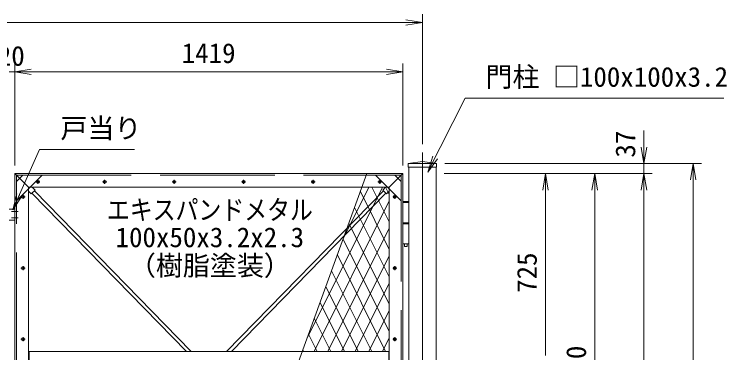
# Model space of a CAD drawing. Units: millimetres, scale not verified. Extents: x 1712 to 14312, y -4632 to 4278.
# Drawn here: x 6061 to 8666, y -739 to 497 of the extents above; entities that cross this region are included whole.
import ezdxf
from ezdxf.enums import TextEntityAlignment as Align

# ---------------------------------------------------------------- set-up
doc = ezdxf.new("R2010")
doc.units = ezdxf.units.MM
doc.header["$LTSCALE"] = 70
doc.linetypes.add('DASHED', pattern=[7.5, 6, -1.5])
doc.linetypes.add('USER1', pattern=[50.8, 31.75, -6.35, 6.35, -6.35])
for name, color, linetype, lineweight in [('0-2_D-STR1', 1, 'Continuous', 18), ('0-3_D-BMK', 2, 'USER1', 13), ('0-7_D-STR3', 3, 'Continuous', 13), ('0-8_D-STR2', 7, 'Continuous', 9), ('0-9_D-STR-DIM', 7, 'Continuous', 9), ('0-A_0', 7, 'Continuous', 9), ('0-B_D-STR-TXT', 7, 'Continuous', 9), ('0-C_Defpoints', 8, 'Continuous', 18)]:
    doc.layers.add(name, color=color, linetype=linetype, lineweight=lineweight)
doc.styles.add('ＭＳ ゴシック', font='')
doc.styles.get('ＭＳ ゴシック').set_extended_font_data('MS Gothic')

# ---------------------------------------------------------------- blocks, each defined once
blk = doc.blocks.new('_Open')
at = {"layer": '0-A_0'}
blk.add_line((-70, 11.67), (0, 0), dxfattribs=at)
blk.add_lwpolyline([(-70, -11.67), (0, 0), (-70, 0)], dxfattribs=at)

msp = doc.modelspace()

# ---------------------------------------------------------------- linework, layer by layer
at = {"layer": '0-2_D-STR1'}
for p, q in [((7501.33, -47.75), (7604.53, -47.75)), ((7501.33, -47.75), (7501.33, -60.75)), ((7604.53, -47.75), (7604.53, -60.75)), ((7501.33, -60.75), (7604.53, -60.75)), ((7602.93, -60.75), (7602.93, -1884.75)), ((6062.93, -792.75), (6062.93, -84.75)), ((6062.93, -84.75), (7481.93, -84.75)), ((6062.93, -84.75), (6112.93, -134.75)), ((7481.93, -84.75), (7431.93, -134.75)), ((7481.93, -1534.75), (7481.93, -84.75)), ((6112.93, -792.75), (6112.93, -134.75)), ((6112.93, -134.75), (7431.93, -134.75)), ((7431.93, -1484.75), (7431.93, -134.75)), ((6112.93, -734.75), (7431.93, -734.75)), ((6114.93, -734.75), (6114.93, -792.75)), ((7429.93, -734.75), (7429.93, -884.75))]:
    msp.add_line(p, q, dxfattribs=at)
at = {"layer": '0-2_D-STR1', "linetype": 'DASHED'}
for p, q in [((6068.93, -792.75), (6068.93, -90.75)), ((6068.93, -90.75), (7475.93, -90.75)), ((7475.93, -1528.75), (7475.93, -90.75))]:
    msp.add_line(p, q, dxfattribs=at)
at = {"layer": '0-2_D-STR1'}
for points in [[(7501.33, -47.75), (7552.93, -40.75), (7604.53, -47.75)], [(7602.93, -1884.75), (7502.93, -1884.75), (7502.93, -60.75)]]:
    msp.add_lwpolyline(points, dxfattribs=at)
at = {"layer": '0-3_D-BMK'}
for p, q in [((7552.93, -7.75), (7552.93, -1924.75)), ((6154.87, -114.75), (6139.99, -114.75)), ((6147.43, -107.31), (6147.43, -122.19)), ((6398.87, -114.75), (6383.99, -114.75)), ((6391.43, -107.31), (6391.43, -122.19)), ((6652.87, -114.75), (6637.99, -114.75)), ((6645.43, -107.31), (6645.43, -122.19)), ((6906.87, -114.75), (6891.99, -114.75)), ((6899.43, -107.31), (6899.43, -122.19)), ((7160.87, -114.75), (7145.99, -114.75)), ((7153.43, -107.31), (7153.43, -122.19)), ((7404.87, -114.75), (7389.99, -114.75)), ((7397.43, -107.31), (7397.43, -122.19)), ((6100.37, -169.75), (6085.49, -169.75)), ((6092.93, -162.31), (6092.93, -177.19)), ((7459.37, -169.75), (7444.49, -169.75)), ((7451.93, -162.31), (7451.93, -177.19)), ((6050.43, -222.75), (6075.43, -222.75)), ((6050.43, -246.75), (6075.43, -246.75)), ((6100.37, -429.75), (6085.49, -429.75)), ((6092.93, -422.31), (6092.93, -437.19)), ((7459.37, -429.75), (7444.49, -429.75)), ((7451.93, -422.31), (7451.93, -437.19)), ((6100.37, -689.75), (6085.49, -689.75)), ((6092.93, -682.31), (6092.93, -697.19)), ((7459.37, -689.75), (7444.49, -689.75)), ((7451.93, -682.31), (7451.93, -697.19))]:
    msp.add_line(p, q, dxfattribs=at)
at = {"layer": '0-7_D-STR3', "linetype": 'DASHED'}
for p, q in [((6068.93, -184.75), (6162.93, -90.75)), ((6068.93, -114.04), (6092.22, -90.75)), ((7475.93, -184.75), (7381.93, -90.75)), ((7475.93, -114.04), (7452.64, -90.75))]:
    msp.add_line(p, q, dxfattribs=at)
at = {"layer": '0-7_D-STR3'}
for p, q in [((6126.58, -134.75), (6136.86, -145.26)), ((6134.36, -147.71), (6708.2, -734.75)), ((7410.5, -147.71), (6836.65, -734.75)), ((7418.27, -134.75), (7408, -145.26)), ((6125.06, -156.8), (6690.02, -734.75)), ((7419.8, -156.8), (6854.83, -734.75)), ((7481.93, -190.75), (7481.93, -341.75)), ((7481.93, -190.75), (7502.93, -190.75)), ((7502.93, -190.75), (7502.93, -341.75)), ((6042.93, -214.75), (6062.93, -214.75)), ((6042.93, -254.75), (6062.93, -254.75)), ((7481.93, -264.75), (7502.93, -264.75)), ((7481.93, -267.75), (7502.93, -267.75)), ((7481.93, -341.75), (7502.93, -341.75))]:
    msp.add_line(p, q, dxfattribs=at)
for points in [[(6112.93, -149.4), (6122.56, -159.24), (6136.86, -145.26)], [(7431.93, -149.4), (7422.3, -159.24), (7408, -145.26)], [(7482.93, -190.75), (7482.93, -186.75), (7501.93, -186.75), (7501.93, -190.75)], [(7487.18, -341.75), (7487.18, -350.75), (7497.68, -350.75), (7497.68, -341.75)]]:
    msp.add_lwpolyline(points, dxfattribs=at)
for centre in [(6147.43, -114.75), (6391.43, -114.75), (6645.43, -114.75), (6899.43, -114.75), (7153.43, -114.75), (7397.43, -114.75), (6092.93, -169.75), (7451.93, -169.75), (6092.93, -429.75), (7451.93, -429.75), (6092.93, -689.75), (7451.93, -689.75)]:
    msp.add_circle(centre, 5.25, dxfattribs=at)
at = {"layer": '0-8_D-STR2'}
for p, q in [((7131.46, -685.54), (7406.85, -134.75)), ((7265.26, -317.93), (7356.85, -134.75)), ((7431.93, -361.46), (7326.3, -150.21)), ((7431.93, -261.47), (7368.57, -134.75)), ((7431.93, -161.48), (7418.57, -134.75)), ((7156.86, -734.75), (7431.93, -184.61)), ((7431.93, -461.46), (7305.24, -208.08)), ((7206.86, -734.75), (7431.93, -284.62)), ((7431.93, -561.45), (7284.18, -265.95)), ((7431.93, -661.45), (7263.11, -323.82)), ((7418.58, -734.75), (7242.05, -381.69)), ((7256.87, -734.75), (7431.93, -384.64)), ((7368.59, -734.75), (7220.99, -439.56)), ((7306.88, -734.75), (7431.93, -484.65)), ((7318.59, -734.75), (7199.93, -497.43)), ((7268.59, -734.75), (7178.86, -555.29)), ((7356.88, -734.75), (7431.93, -584.66)), ((7218.6, -734.75), (7157.8, -613.16)), ((7168.6, -734.75), (7136.74, -671.03)), ((7406.89, -734.75), (7431.93, -684.67)), ((7118.6, -734.75), (7115.68, -728.9))]:
    msp.add_line(p, q, dxfattribs=at)
at = {"layer": '0-9_D-STR-DIM'}
for p, q in [((7552.93, 22.25), (7552.93, 497.29)), ((7492.93, 467.29), (4612.93, 467.29)), ((6062.93, -54.75), (6062.93, 317.29)), ((6062.93, -54.75), (6062.93, 317.29)), ((7481.93, -54.75), (7481.93, 317.29)), ((6042.93, 287.29), (6062.93, 287.29)), ((6122.93, 287.29), (6182.93, 287.29)), ((6122.93, 287.29), (7421.93, 287.29)), ((8362.93, 12.25), (8362.93, 72.25)), ((7634.53, -47.75), (8392.93, -47.75)), ((7654.53, -47.75), (8572.93, -47.75)), ((8362.93, -84.75), (8362.93, -47.75)), ((7632.93, -84.75), (8032.93, -84.75)), ((7632.93, -84.75), (8212.93, -84.75)), ((7632.93, -84.75), (8392.93, -84.75)), ((7652.93, -84.75), (8392.93, -84.75)), ((8542.93, -107.75), (8542.93, -1824.75)), ((8002.93, -144.75), (8002.93, -749.75)), ((8182.93, -144.75), (8182.93, -1474.75)), ((8362.93, -144.75), (8362.93, -1524.75)), ((8362.93, -144.75), (8362.93, -204.75))]:
    msp.add_line(p, q, dxfattribs=at)
at = {"layer": '0-B_D-STR-TXT'}
for points in [[(8655.38, 190.4), (7709.07, 190.4), (7573.38, -77.72)], [(6500.82, 3.76), (6153.37, 3.76), (6056.18, -215.86)]]:
    msp.add_lwpolyline(points, dxfattribs=at)
at = {"layer": '0-C_Defpoints'}
msp.add_line((6822.37, -1534.75), (7350.13, -84.75), dxfattribs=at)

# ---------------------------------------------------------------- block references
at = {"layer": '0-9_D-STR-DIM', "xscale": 0.8571429, "yscale": 0.8571429}
for p in [(7552.93, 467.29), (7481.93, 287.29)]:
    msp.add_blockref('_Open', p, dxfattribs=at)
for p, rotation in [((6062.93, 287.29), 180), ((6062.93, 287.29), 180), ((8362.93, -47.75), 270), ((8542.93, -47.75), 90), ((8002.93, -84.75), 90), ((8182.93, -84.75), 90), ((8362.93, -84.75), 90), ((8362.93, -84.75), 90)]:
    msp.add_blockref('_Open', p, dxfattribs=dict(at, rotation=rotation))
at = {"layer": '0-B_D-STR-TXT', "xscale": 0.8571429, "yscale": 0.8571429}
for p, rotation in [((7572.47, -79.51), 243.15762), ((6055.37, -217.69), 246.12873)]:
    msp.add_blockref('_Open', p, dxfattribs=dict(at, rotation=rotation))

# ---------------------------------------------------------------- texts
at = {"layer": '0-9_D-STR-DIM', "style": 'ＭＳ ゴシック'}
for s, p in [('20', (6000.8, 287.36)), ('1419', (6673.05, 297.41))]:
    msp.add_text(s, height=72.36, dxfattribs=at).set_placement(p, align=Align.BOTTOM_LEFT)
for s, p in [('37', (8352.81, -26.39)), ('725', (7992.81, -520.53)), ('1450', (8172.81, -910.1))]:
    msp.add_text(s, height=72.36, rotation=90, dxfattribs=at).set_placement(p, align=Align.BOTTOM_LEFT)
at = {"layer": '0-B_D-STR-TXT', "style": 'ＭＳ ゴシック'}
for s, p in [('門柱 □100x100x3.2', (7783.55, 210.8)), ('戸当り', (6229.76, 23.02)), ('100x50x3.2x2.3', (6431.31, -375.27)), ('（樹脂塗装）', (6480.04, -478.45))]:
    msp.add_text(s, height=72.36, dxfattribs=at).set_placement(p, align=Align.BOTTOM_LEFT)
at = {"layer": '0-B_D-STR-TXT', "style": 'ＭＳ ゴシック', "width": 0.85}
msp.add_text('エキスパンドメタル', height=72.16, dxfattribs=at).set_placement((6399.64, -274.87), align=Align.BOTTOM_LEFT)

doc.saveas('drawing.dxf')
